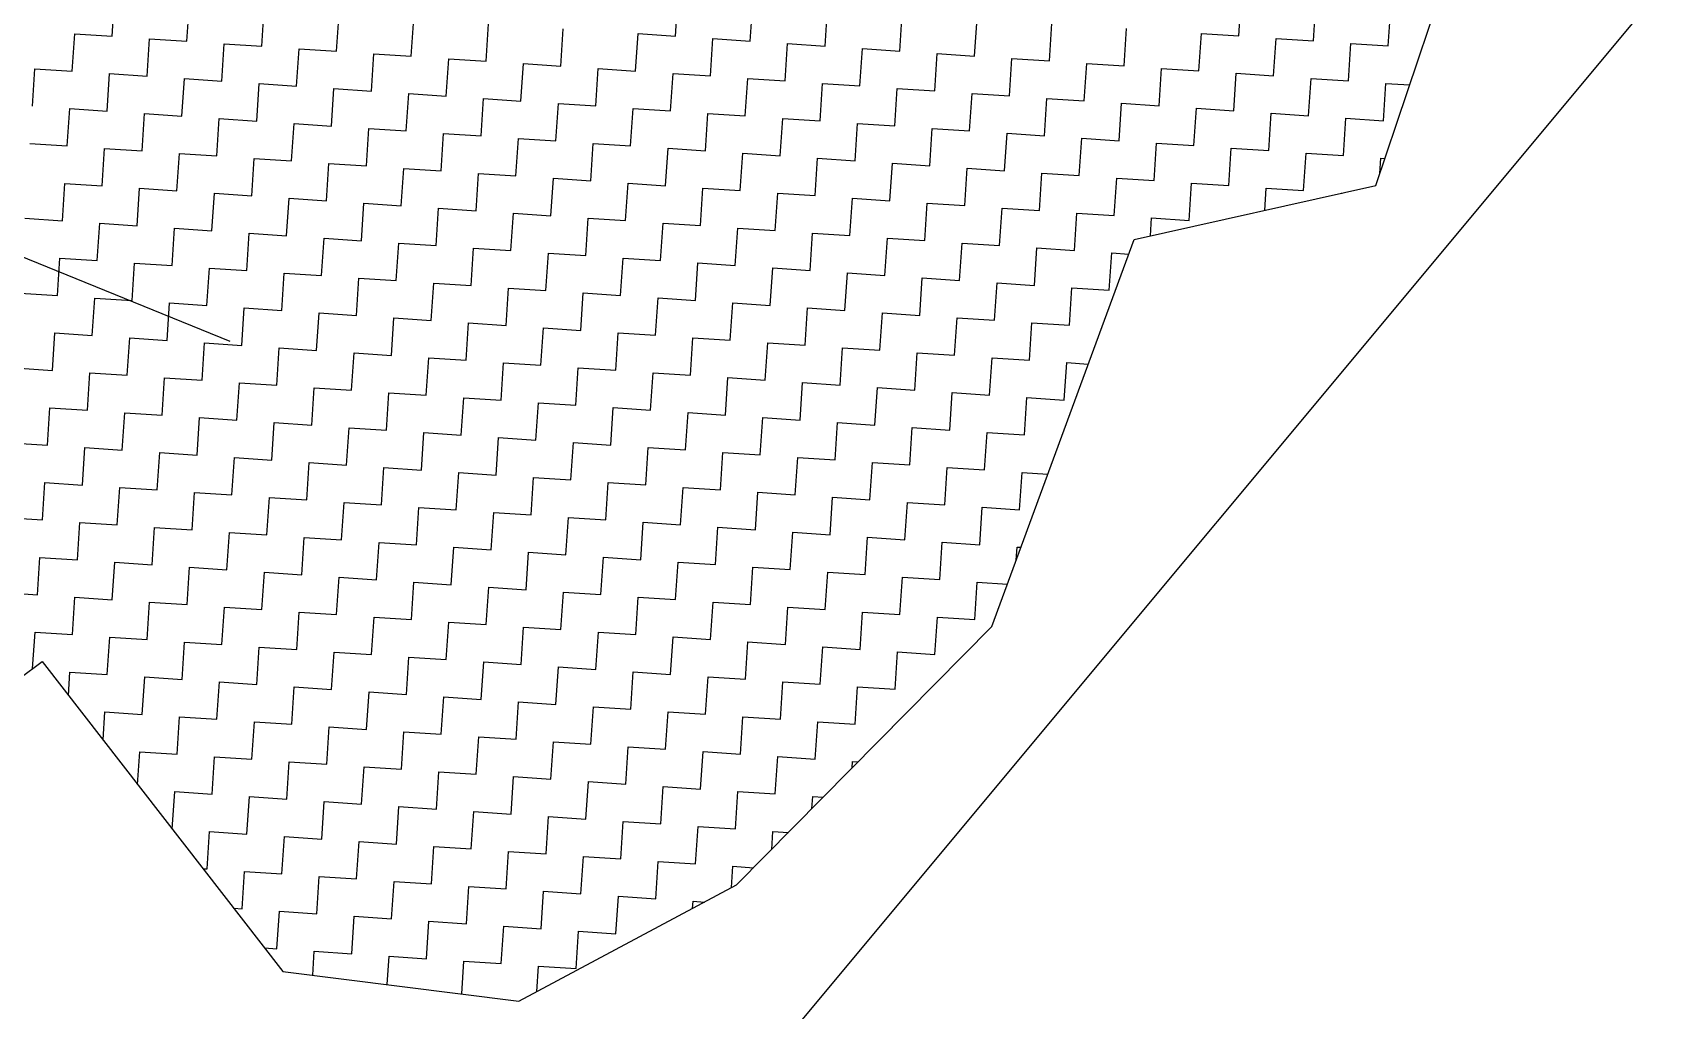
# Model space of a CAD drawing. Header units: metres. Extents: x 286068 to 287358, y 2005630 to 2007098.
# Drawn here: x 286911.5 to 287052, y 2006028.7 to 2006113.5 of the extents above; entities that cross this region are included whole.
import ezdxf

# ---------------------------------------------------------------- set-up
doc = ezdxf.new("R2010")
doc.units = ezdxf.units.M
doc.layers.add('POLY_HATCH', color=12, linetype='Continuous')
doc.layers.add('V_BOUND_LINE', color=7, linetype='Continuous')

msp = doc.modelspace()

# ---------------------------------------------------------------- linework, layer by layer
msp.add_lwpolyline([(286870.2, 2006110.44), (286928.62, 2006086.7)])
at = {"layer": 'POLY_HATCH'}
for p, q in [((287027.98, 2006100.18), (287034.53, 2006119.56)), ((287007.03, 2006095.51), (287027.98, 2006100.18)), ((286994.69, 2006061.95), (287007.03, 2006095.51)), ((286972.56, 2006039.55), (286994.69, 2006061.95)), ((286903.4, 2006052.23), (286912.34, 2006058.92)), ((286912.34, 2006058.92), (286933.22, 2006032.05)), ((286953.69, 2006029.48), (286972.56, 2006039.55)), ((286933.22, 2006032.05), (286953.69, 2006029.48))]:
    msp.add_line(p, q, dxfattribs=at)
at = {"layer": 'POLY_HATCH', "linetype": 'Continuous'}
for p, q in [((286918.42, 2006113.12), (286918.63, 2006116.36)), ((286924.9, 2006112.69), (286925.12, 2006115.93)), ((286967.26, 2006113.13), (286967.48, 2006116.37)), ((286973.75, 2006112.7), (286973.96, 2006115.94)), ((287016.1, 2006113.15), (287016.32, 2006116.39)), ((287022.59, 2006112.72), (287022.8, 2006115.96)), ((286931.39, 2006112.26), (286931.6, 2006115.5)), ((286937.87, 2006111.83), (286938.09, 2006115.07)), ((286944.35, 2006111.4), (286944.57, 2006114.64)), ((286980.23, 2006112.27), (286980.44, 2006115.51)), ((286986.71, 2006111.84), (286986.93, 2006115.08)), ((286993.2, 2006111.41), (286993.41, 2006114.65)), ((287029.07, 2006112.29), (287029.29, 2006115.53)), ((286914.96, 2006110.09), (286915.18, 2006113.33)), ((286915.18, 2006113.33), (286918.42, 2006113.12)), ((286950.84, 2006110.97), (286951.05, 2006114.21)), ((286957.32, 2006110.54), (286957.54, 2006113.78)), ((286963.8, 2006110.11), (286964.02, 2006113.35)), ((286964.02, 2006113.35), (286967.26, 2006113.13)), ((286999.68, 2006110.98), (286999.9, 2006114.22)), ((287006.16, 2006110.55), (287006.38, 2006113.79)), ((287012.65, 2006110.12), (287012.86, 2006113.36)), ((287012.86, 2006113.36), (287016.1, 2006113.15)), ((286921.45, 2006109.66), (286921.66, 2006112.9)), ((286921.66, 2006112.9), (286924.9, 2006112.69)), ((286927.93, 2006109.23), (286928.14, 2006112.47)), ((286928.14, 2006112.47), (286931.39, 2006112.26)), ((286934.41, 2006108.8), (286934.63, 2006112.04)), ((286934.63, 2006112.04), (286937.87, 2006111.83)), ((286970.29, 2006109.68), (286970.5, 2006112.92)), ((286970.5, 2006112.92), (286973.75, 2006112.7)), ((286976.77, 2006109.25), (286976.99, 2006112.49)), ((286976.99, 2006112.49), (286980.23, 2006112.27)), ((286983.26, 2006108.82), (286983.47, 2006112.06)), ((286983.47, 2006112.06), (286986.71, 2006111.84)), ((287019.13, 2006109.69), (287019.35, 2006112.93)), ((287019.35, 2006112.93), (287022.59, 2006112.72)), ((287025.61, 2006109.26), (287025.83, 2006112.5)), ((287025.83, 2006112.5), (287029.07, 2006112.29)), ((286911.5, 2006107.07), (286911.72, 2006110.31)), ((286911.72, 2006110.31), (286914.96, 2006110.09)), ((286940.9, 2006108.37), (286941.11, 2006111.61)), ((286941.11, 2006111.61), (286944.35, 2006111.4)), ((286947.38, 2006107.94), (286947.6, 2006111.18)), ((286947.6, 2006111.18), (286950.84, 2006110.97)), ((286953.86, 2006107.51), (286954.08, 2006110.75)), ((286954.08, 2006110.75), (286957.32, 2006110.54)), ((286960.35, 2006107.08), (286960.56, 2006110.32)), ((286960.56, 2006110.32), (286963.8, 2006110.11)), ((286989.74, 2006108.38), (286989.95, 2006111.63)), ((286989.95, 2006111.63), (286993.2, 2006111.41)), ((286996.22, 2006107.95), (286996.44, 2006111.2)), ((286996.44, 2006111.2), (286999.68, 2006110.98)), ((287002.71, 2006107.52), (287002.92, 2006110.77)), ((287002.92, 2006110.77), (287006.16, 2006110.55)), ((287009.19, 2006107.09), (287009.41, 2006110.34)), ((287009.41, 2006110.34), (287012.65, 2006110.12)), ((286917.99, 2006106.64), (286918.2, 2006109.88)), ((286918.2, 2006109.88), (286921.45, 2006109.66)), ((286924.47, 2006106.21), (286924.69, 2006109.45)), ((286924.69, 2006109.45), (286927.93, 2006109.23)), ((286930.96, 2006105.77), (286931.17, 2006109.02)), ((286931.17, 2006109.02), (286934.41, 2006108.8)), ((286966.83, 2006106.65), (286967.05, 2006109.89)), ((286967.05, 2006109.89), (286970.29, 2006109.68)), ((286973.31, 2006106.22), (286973.53, 2006109.46)), ((286973.53, 2006109.46), (286976.77, 2006109.25)), ((286979.8, 2006105.79), (286980.01, 2006109.03)), ((286980.01, 2006109.03), (286983.26, 2006108.82)), ((287015.67, 2006106.66), (287015.89, 2006109.91)), ((287015.89, 2006109.91), (287019.13, 2006109.69)), ((287022.16, 2006106.23), (287022.37, 2006109.47)), ((287022.37, 2006109.47), (287025.61, 2006109.26)), ((287028.64, 2006105.8), (287028.86, 2006109.04)), ((287028.86, 2006109.04), (287030.93, 2006108.91)), ((286937.44, 2006105.34), (286937.65, 2006108.59)), ((286937.65, 2006108.59), (286940.9, 2006108.37)), ((286943.92, 2006104.91), (286944.14, 2006108.16)), ((286944.14, 2006108.16), (286947.38, 2006107.94)), ((286950.41, 2006104.48), (286950.62, 2006107.73)), ((286950.62, 2006107.73), (286953.86, 2006107.51)), ((286986.28, 2006105.36), (286986.5, 2006108.6)), ((286986.5, 2006108.6), (286989.74, 2006108.38)), ((286992.77, 2006104.93), (286992.98, 2006108.17)), ((286992.98, 2006108.17), (286996.22, 2006107.95)), ((286999.25, 2006104.5), (286999.46, 2006107.74)), ((286999.46, 2006107.74), (287002.71, 2006107.52)), ((286914.53, 2006103.61), (286914.75, 2006106.85)), ((286914.75, 2006106.85), (286917.99, 2006106.64)), ((286921.02, 2006103.18), (286921.23, 2006106.42)), ((286921.23, 2006106.42), (286924.47, 2006106.21)), ((286956.89, 2006104.05), (286957.11, 2006107.3)), ((286957.11, 2006107.3), (286960.35, 2006107.08)), ((286963.37, 2006103.62), (286963.59, 2006106.86)), ((286963.59, 2006106.86), (286966.83, 2006106.65)), ((286969.86, 2006103.19), (286970.07, 2006106.43)), ((286970.07, 2006106.43), (286973.31, 2006106.22)), ((287005.73, 2006104.07), (287005.95, 2006107.31)), ((287005.95, 2006107.31), (287009.19, 2006107.09)), ((287012.22, 2006103.64), (287012.43, 2006106.88)), ((287012.43, 2006106.88), (287015.67, 2006106.66)), ((287018.7, 2006103.21), (287018.92, 2006106.45)), ((287018.92, 2006106.45), (287022.16, 2006106.23)), ((287025.18, 2006102.78), (287025.4, 2006106.02)), ((287025.4, 2006106.02), (287028.64, 2006105.8)), ((286927.5, 2006102.75), (286927.71, 2006105.99)), ((286927.71, 2006105.99), (286930.96, 2006105.77)), ((286933.98, 2006102.32), (286934.2, 2006105.56)), ((286934.2, 2006105.56), (286937.44, 2006105.34)), ((286940.47, 2006101.89), (286940.68, 2006105.13)), ((286940.68, 2006105.13), (286943.92, 2006104.91)), ((286946.95, 2006101.46), (286947.16, 2006104.7)), ((286947.16, 2006104.7), (286950.41, 2006104.48)), ((286976.34, 2006102.76), (286976.56, 2006106)), ((286976.56, 2006106), (286979.8, 2006105.79)), ((286982.83, 2006102.33), (286983.04, 2006105.57)), ((286983.04, 2006105.57), (286986.28, 2006105.36)), ((286989.31, 2006101.9), (286989.52, 2006105.14)), ((286989.52, 2006105.14), (286992.77, 2006104.93)), ((286995.79, 2006101.47), (286996.01, 2006104.71)), ((286996.01, 2006104.71), (286999.25, 2006104.5)), ((286911.29, 2006103.82), (286914.53, 2006103.61)), ((286917.56, 2006100.15), (286917.77, 2006103.39)), ((286917.77, 2006103.39), (286921.02, 2006103.18)), ((286953.43, 2006101.03), (286953.65, 2006104.27)), ((286953.65, 2006104.27), (286956.89, 2006104.05)), ((286959.92, 2006100.6), (286960.13, 2006103.84)), ((286960.13, 2006103.84), (286963.37, 2006103.62)), ((286966.4, 2006100.17), (286966.62, 2006103.41)), ((286966.62, 2006103.41), (286969.86, 2006103.19)), ((287002.28, 2006101.04), (287002.49, 2006104.28)), ((287002.49, 2006104.28), (287005.73, 2006104.07)), ((287008.76, 2006100.61), (287008.97, 2006103.85)), ((287008.97, 2006103.85), (287012.22, 2006103.64)), ((287015.24, 2006100.18), (287015.46, 2006103.42)), ((287015.46, 2006103.42), (287018.7, 2006103.21)), ((286924.04, 2006099.72), (286924.26, 2006102.96)), ((286924.26, 2006102.96), (286927.5, 2006102.75)), ((286930.53, 2006099.29), (286930.74, 2006102.53)), ((286930.74, 2006102.53), (286933.98, 2006102.32)), ((286937.01, 2006098.86), (286937.22, 2006102.1)), ((286937.22, 2006102.1), (286940.47, 2006101.89)), ((286972.88, 2006099.74), (286973.1, 2006102.98)), ((286973.1, 2006102.98), (286976.34, 2006102.76)), ((286979.37, 2006099.31), (286979.58, 2006102.55)), ((286979.58, 2006102.55), (286982.83, 2006102.33)), ((286985.85, 2006098.87), (286986.07, 2006102.12)), ((286986.07, 2006102.12), (286989.31, 2006101.9)), ((287021.73, 2006099.75), (287021.94, 2006102.99)), ((287021.94, 2006102.99), (287025.18, 2006102.78)), ((287028.34, 2006101.23), (287028.43, 2006102.56)), ((287028.43, 2006102.56), (287028.78, 2006102.54)), ((286943.49, 2006098.43), (286943.71, 2006101.67)), ((286943.71, 2006101.67), (286946.95, 2006101.46)), ((286949.98, 2006098), (286950.19, 2006101.24)), ((286950.19, 2006101.24), (286953.43, 2006101.03)), ((286956.46, 2006097.57), (286956.68, 2006100.81)), ((286956.68, 2006100.81), (286959.92, 2006100.6)), ((286992.34, 2006098.44), (286992.55, 2006101.69)), ((286992.55, 2006101.69), (286995.79, 2006101.47)), ((286998.82, 2006098.01), (286999.03, 2006101.26)), ((286999.03, 2006101.26), (287002.28, 2006101.04)), ((287005.3, 2006097.58), (287005.52, 2006100.83)), ((287005.52, 2006100.83), (287008.76, 2006100.61)), ((286914.1, 2006097.13), (286914.32, 2006100.37)), ((286914.32, 2006100.37), (286917.56, 2006100.15)), ((286920.58, 2006096.7), (286920.8, 2006099.94)), ((286920.8, 2006099.94), (286924.04, 2006099.72)), ((286927.07, 2006096.26), (286927.28, 2006099.51)), ((286927.28, 2006099.51), (286930.53, 2006099.29)), ((286933.55, 2006095.83), (286933.77, 2006099.08)), ((286933.77, 2006099.08), (286937.01, 2006098.86)), ((286962.94, 2006097.14), (286963.16, 2006100.38)), ((286963.16, 2006100.38), (286966.4, 2006100.17)), ((286969.43, 2006096.71), (286969.64, 2006099.95)), ((286969.64, 2006099.95), (286972.88, 2006099.74)), ((286975.91, 2006096.28), (286976.13, 2006099.52)), ((286976.13, 2006099.52), (286979.37, 2006099.31)), ((286982.39, 2006095.85), (286982.61, 2006099.09)), ((286982.61, 2006099.09), (286985.85, 2006098.87)), ((287011.79, 2006097.15), (287012, 2006100.39)), ((287012, 2006100.39), (287015.24, 2006100.18)), ((287018.36, 2006098.03), (287018.49, 2006099.96)), ((287018.49, 2006099.96), (287021.73, 2006099.75)), ((287024.97, 2006099.53), (287025.06, 2006099.53)), ((287024.97, 2006099.51), (287024.97, 2006099.53)), ((286940.04, 2006095.4), (286940.25, 2006098.65)), ((286940.25, 2006098.65), (286943.49, 2006098.43)), ((286946.52, 2006094.97), (286946.73, 2006098.22)), ((286946.73, 2006098.22), (286949.98, 2006098)), ((286953, 2006094.54), (286953.22, 2006097.78)), ((286953.22, 2006097.78), (286956.46, 2006097.57)), ((286988.88, 2006095.42), (286989.09, 2006098.66)), ((286989.09, 2006098.66), (286992.34, 2006098.44)), ((286995.36, 2006094.99), (286995.58, 2006098.23)), ((286995.58, 2006098.23), (286998.82, 2006098.01)), ((287001.85, 2006094.56), (287002.06, 2006097.8)), ((287002.06, 2006097.8), (287005.3, 2006097.58)), ((286910.86, 2006097.34), (286914.1, 2006097.13)), ((286917.13, 2006093.67), (286917.34, 2006096.91)), ((286917.34, 2006096.91), (286920.58, 2006096.7)), ((286923.61, 2006093.24), (286923.83, 2006096.48)), ((286923.83, 2006096.48), (286927.07, 2006096.26)), ((286959.49, 2006094.11), (286959.7, 2006097.35)), ((286959.7, 2006097.35), (286962.94, 2006097.14)), ((286965.97, 2006093.68), (286966.19, 2006096.92)), ((286966.19, 2006096.92), (286969.43, 2006096.71)), ((286972.45, 2006093.25), (286972.67, 2006096.49)), ((286972.67, 2006096.49), (286975.91, 2006096.28)), ((287008.44, 2006095.82), (287008.54, 2006097.37)), ((287008.54, 2006097.37), (287011.79, 2006097.15)), ((286930.09, 2006092.81), (286930.31, 2006096.05)), ((286930.31, 2006096.05), (286933.55, 2006095.83)), ((286936.58, 2006092.38), (286936.79, 2006095.62)), ((286936.79, 2006095.62), (286940.04, 2006095.4)), ((286943.06, 2006091.95), (286943.28, 2006095.19)), ((286943.28, 2006095.19), (286946.52, 2006094.97)), ((286978.94, 2006092.82), (286979.15, 2006096.06)), ((286979.15, 2006096.06), (286982.39, 2006095.85)), ((286985.42, 2006092.39), (286985.64, 2006095.63)), ((286985.64, 2006095.63), (286988.88, 2006095.42)), ((286991.9, 2006091.96), (286992.12, 2006095.2)), ((286992.12, 2006095.2), (286995.36, 2006094.99)), ((286913.67, 2006090.64), (286913.89, 2006093.88)), ((286913.89, 2006093.88), (286917.13, 2006093.67)), ((286920.15, 2006090.21), (286920.37, 2006093.45)), ((286920.37, 2006093.45), (286923.61, 2006093.24)), ((286949.55, 2006091.52), (286949.76, 2006094.76)), ((286949.76, 2006094.76), (286953, 2006094.54)), ((286956.03, 2006091.09), (286956.24, 2006094.33)), ((286956.24, 2006094.33), (286959.49, 2006094.11)), ((286962.51, 2006090.66), (286962.73, 2006093.9)), ((286962.73, 2006093.9), (286965.97, 2006093.68)), ((286969, 2006090.23), (286969.21, 2006093.47)), ((286969.21, 2006093.47), (286972.45, 2006093.25)), ((286998.39, 2006091.53), (286998.6, 2006094.77)), ((286998.6, 2006094.77), (287001.85, 2006094.56)), ((287004.87, 2006091.1), (287005.09, 2006094.34)), ((287005.09, 2006094.34), (287006.57, 2006094.24)), ((286926.64, 2006089.78), (286926.85, 2006093.02)), ((286926.85, 2006093.02), (286930.09, 2006092.81)), ((286933.12, 2006089.35), (286933.34, 2006092.59)), ((286933.34, 2006092.59), (286936.58, 2006092.38)), ((286939.61, 2006088.92), (286939.82, 2006092.16)), ((286939.82, 2006092.16), (286943.06, 2006091.95)), ((286975.48, 2006089.79), (286975.7, 2006093.04)), ((286975.7, 2006093.04), (286978.94, 2006092.82)), ((286981.96, 2006089.36), (286982.18, 2006092.61)), ((286982.18, 2006092.61), (286985.42, 2006092.39)), ((286988.45, 2006088.93), (286988.66, 2006092.18)), ((286988.66, 2006092.18), (286991.9, 2006091.96)), ((286910.43, 2006090.86), (286913.67, 2006090.64)), ((286946.09, 2006088.49), (286946.3, 2006091.73)), ((286946.3, 2006091.73), (286949.55, 2006091.52)), ((286952.57, 2006088.06), (286952.79, 2006091.3)), ((286952.79, 2006091.3), (286956.03, 2006091.09)), ((286959.06, 2006087.63), (286959.27, 2006090.87)), ((286959.27, 2006090.87), (286962.51, 2006090.66)), ((286994.93, 2006088.5), (286995.15, 2006091.75)), ((286995.15, 2006091.75), (286998.39, 2006091.53)), ((287001.42, 2006088.07), (287001.63, 2006091.31)), ((287001.63, 2006091.31), (287004.87, 2006091.1)), ((286916.7, 2006087.18), (286916.91, 2006090.43)), ((286916.91, 2006090.43), (286920.15, 2006090.21)), ((286923.18, 2006086.75), (286923.4, 2006090)), ((286923.4, 2006090), (286926.64, 2006089.78)), ((286929.66, 2006086.32), (286929.88, 2006089.57)), ((286929.88, 2006089.57), (286933.12, 2006089.35)), ((286965.54, 2006087.2), (286965.76, 2006090.44)), ((286965.76, 2006090.44), (286969, 2006090.23)), ((286972.02, 2006086.77), (286972.24, 2006090.01)), ((286972.24, 2006090.01), (286975.48, 2006089.79)), ((286978.51, 2006086.34), (286978.72, 2006089.58)), ((286978.72, 2006089.58), (286981.96, 2006089.36)), ((286936.15, 2006085.89), (286936.36, 2006089.14)), ((286936.36, 2006089.14), (286939.61, 2006088.92)), ((286942.63, 2006085.46), (286942.85, 2006088.7)), ((286942.85, 2006088.7), (286946.09, 2006088.49)), ((286949.12, 2006085.03), (286949.33, 2006088.27)), ((286949.33, 2006088.27), (286952.57, 2006088.06)), ((286955.6, 2006084.6), (286955.81, 2006087.84)), ((286955.81, 2006087.84), (286959.06, 2006087.63)), ((286984.99, 2006085.91), (286985.21, 2006089.15)), ((286985.21, 2006089.15), (286988.45, 2006088.93)), ((286991.47, 2006085.48), (286991.69, 2006088.72)), ((286991.69, 2006088.72), (286994.93, 2006088.5)), ((286997.96, 2006085.05), (286998.17, 2006088.29)), ((286998.17, 2006088.29), (287001.42, 2006088.07)), ((286913.24, 2006084.16), (286913.46, 2006087.4)), ((286913.46, 2006087.4), (286916.7, 2006087.18)), ((286919.72, 2006083.73), (286919.94, 2006086.97)), ((286919.94, 2006086.97), (286923.18, 2006086.75)), ((286926.21, 2006083.3), (286926.42, 2006086.54)), ((286926.42, 2006086.54), (286929.66, 2006086.32)), ((286962.08, 2006084.17), (286962.3, 2006087.41)), ((286962.3, 2006087.41), (286965.54, 2006087.2)), ((286968.57, 2006083.74), (286968.78, 2006086.98)), ((286968.78, 2006086.98), (286972.02, 2006086.77)), ((286975.05, 2006083.31), (286975.27, 2006086.55)), ((286975.27, 2006086.55), (286978.51, 2006086.34)), ((286932.69, 2006082.87), (286932.91, 2006086.11)), ((286932.91, 2006086.11), (286936.15, 2006085.89)), ((286939.17, 2006082.44), (286939.39, 2006085.68)), ((286939.39, 2006085.68), (286942.63, 2006085.46)), ((286945.66, 2006082.01), (286945.87, 2006085.25)), ((286945.87, 2006085.25), (286949.12, 2006085.03)), ((286981.53, 2006082.88), (286981.75, 2006086.12)), ((286981.75, 2006086.12), (286984.99, 2006085.91)), ((286988.02, 2006082.45), (286988.23, 2006085.69)), ((286988.23, 2006085.69), (286991.47, 2006085.48)), ((286994.5, 2006082.02), (286994.72, 2006085.26)), ((286994.72, 2006085.26), (286997.96, 2006085.05)), ((286910, 2006084.37), (286913.24, 2006084.16)), ((286916.27, 2006080.7), (286916.48, 2006083.94)), ((286916.48, 2006083.94), (286919.72, 2006083.73)), ((286952.14, 2006081.58), (286952.36, 2006084.82)), ((286952.36, 2006084.82), (286955.6, 2006084.6)), ((286958.63, 2006081.15), (286958.84, 2006084.39)), ((286958.84, 2006084.39), (286962.08, 2006084.17)), ((286965.11, 2006080.71), (286965.32, 2006083.96)), ((286965.32, 2006083.96), (286968.57, 2006083.74)), ((287000.98, 2006081.59), (287001.2, 2006084.83)), ((287001.2, 2006084.83), (287003.06, 2006084.71)), ((286922.75, 2006080.27), (286922.97, 2006083.51)), ((286922.97, 2006083.51), (286926.21, 2006083.3)), ((286929.23, 2006079.84), (286929.45, 2006083.08)), ((286929.45, 2006083.08), (286932.69, 2006082.87)), ((286935.72, 2006079.41), (286935.93, 2006082.65)), ((286935.93, 2006082.65), (286939.17, 2006082.44)), ((286942.2, 2006078.98), (286942.42, 2006082.22)), ((286942.42, 2006082.22), (286945.66, 2006082.01)), ((286971.59, 2006080.28), (286971.81, 2006083.53)), ((286971.81, 2006083.53), (286975.05, 2006083.31)), ((286978.08, 2006079.85), (286978.29, 2006083.1)), ((286978.29, 2006083.1), (286981.53, 2006082.88)), ((286984.56, 2006079.42), (286984.78, 2006082.67)), ((286984.78, 2006082.67), (286988.02, 2006082.45)), ((286991.04, 2006078.99), (286991.26, 2006082.24)), ((286991.26, 2006082.24), (286994.5, 2006082.02)), ((286912.81, 2006077.67), (286913.03, 2006080.92)), ((286913.03, 2006080.92), (286916.27, 2006080.7)), ((286948.69, 2006078.55), (286948.9, 2006081.79)), ((286948.9, 2006081.79), (286952.14, 2006081.58)), ((286955.17, 2006078.12), (286955.38, 2006081.36)), ((286955.38, 2006081.36), (286958.63, 2006081.15)), ((286961.65, 2006077.69), (286961.87, 2006080.93)), ((286961.87, 2006080.93), (286965.11, 2006080.71)), ((286997.53, 2006078.56), (286997.74, 2006081.8)), ((286997.74, 2006081.8), (287000.98, 2006081.59)), ((286919.29, 2006077.24), (286919.51, 2006080.49)), ((286919.51, 2006080.49), (286922.75, 2006080.27)), ((286925.78, 2006076.81), (286925.99, 2006080.06)), ((286925.99, 2006080.06), (286929.23, 2006079.84)), ((286932.26, 2006076.38), (286932.48, 2006079.63)), ((286932.48, 2006079.63), (286935.72, 2006079.41)), ((286968.14, 2006077.26), (286968.35, 2006080.5)), ((286968.35, 2006080.5), (286971.59, 2006080.28)), ((286974.62, 2006076.83), (286974.84, 2006080.07)), ((286974.84, 2006080.07), (286978.08, 2006079.85)), ((286981.1, 2006076.4), (286981.32, 2006079.64)), ((286981.32, 2006079.64), (286984.56, 2006079.42)), ((286938.74, 2006075.95), (286938.96, 2006079.19)), ((286938.96, 2006079.19), (286942.2, 2006078.98)), ((286945.23, 2006075.52), (286945.44, 2006078.76)), ((286945.44, 2006078.76), (286948.69, 2006078.55)), ((286951.71, 2006075.09), (286951.93, 2006078.33)), ((286951.93, 2006078.33), (286955.17, 2006078.12)), ((286987.59, 2006075.97), (286987.8, 2006079.21)), ((286987.8, 2006079.21), (286991.04, 2006078.99)), ((286994.07, 2006075.54), (286994.29, 2006078.78)), ((286994.29, 2006078.78), (286997.53, 2006078.56)), ((286909.57, 2006077.89), (286912.81, 2006077.67)), ((286915.84, 2006074.22), (286916.05, 2006077.46)), ((286916.05, 2006077.46), (286919.29, 2006077.24)), ((286922.32, 2006073.79), (286922.54, 2006077.03)), ((286922.54, 2006077.03), (286925.78, 2006076.81)), ((286928.8, 2006073.36), (286929.02, 2006076.6)), ((286929.02, 2006076.6), (286932.26, 2006076.38)), ((286958.2, 2006074.66), (286958.41, 2006077.9)), ((286958.41, 2006077.9), (286961.65, 2006077.69)), ((286964.68, 2006074.23), (286964.89, 2006077.47)), ((286964.89, 2006077.47), (286968.14, 2006077.26)), ((286971.16, 2006073.8), (286971.38, 2006077.04)), ((286971.38, 2006077.04), (286974.62, 2006076.83)), ((286977.65, 2006073.37), (286977.86, 2006076.61)), ((286977.86, 2006076.61), (286981.1, 2006076.4)), ((286935.29, 2006072.93), (286935.5, 2006076.17)), ((286935.5, 2006076.17), (286938.74, 2006075.95)), ((286941.77, 2006072.5), (286941.99, 2006075.74)), ((286941.99, 2006075.74), (286945.23, 2006075.52)), ((286948.25, 2006072.07), (286948.47, 2006075.31)), ((286948.47, 2006075.31), (286951.71, 2006075.09)), ((286984.13, 2006072.94), (286984.35, 2006076.18)), ((286984.35, 2006076.18), (286987.59, 2006075.97)), ((286990.61, 2006072.51), (286990.83, 2006075.75)), ((286990.83, 2006075.75), (286994.07, 2006075.54)), ((286997.1, 2006072.08), (286997.31, 2006075.32)), ((286997.31, 2006075.32), (286999.55, 2006075.17)), ((286912.38, 2006071.19), (286912.59, 2006074.43)), ((286912.59, 2006074.43), (286915.84, 2006074.22)), ((286918.86, 2006070.76), (286919.08, 2006074)), ((286919.08, 2006074), (286922.32, 2006073.79)), ((286954.74, 2006071.63), (286954.95, 2006074.88)), ((286954.95, 2006074.88), (286958.2, 2006074.66)), ((286961.22, 2006071.2), (286961.44, 2006074.45)), ((286961.44, 2006074.45), (286964.68, 2006074.23)), ((286967.71, 2006070.77), (286967.92, 2006074.02)), ((286967.92, 2006074.02), (286971.16, 2006073.8)), ((286925.35, 2006070.33), (286925.56, 2006073.57)), ((286925.56, 2006073.57), (286928.8, 2006073.36)), ((286931.83, 2006069.9), (286932.05, 2006073.14)), ((286932.05, 2006073.14), (286935.29, 2006072.93)), ((286938.31, 2006069.47), (286938.53, 2006072.71)), ((286938.53, 2006072.71), (286941.77, 2006072.5)), ((286974.19, 2006070.34), (286974.4, 2006073.59)), ((286974.4, 2006073.59), (286977.65, 2006073.37)), ((286980.67, 2006069.91), (286980.89, 2006073.16)), ((286980.89, 2006073.16), (286984.13, 2006072.94)), ((286987.16, 2006069.48), (286987.37, 2006072.72)), ((286987.37, 2006072.72), (286990.61, 2006072.51)), ((286909.14, 2006071.41), (286912.38, 2006071.19)), ((286915.41, 2006067.73), (286915.62, 2006070.98)), ((286915.62, 2006070.98), (286918.86, 2006070.76)), ((286944.8, 2006069.04), (286945.01, 2006072.28)), ((286945.01, 2006072.28), (286948.25, 2006072.07)), ((286951.28, 2006068.61), (286951.5, 2006071.85)), ((286951.5, 2006071.85), (286954.74, 2006071.63)), ((286957.77, 2006068.18), (286957.98, 2006071.42)), ((286957.98, 2006071.42), (286961.22, 2006071.2)), ((286964.25, 2006067.75), (286964.46, 2006070.99)), ((286964.46, 2006070.99), (286967.71, 2006070.77)), ((286993.64, 2006069.05), (286993.86, 2006072.29)), ((286993.86, 2006072.29), (286997.1, 2006072.08)), ((286921.89, 2006067.3), (286922.1, 2006070.55)), ((286922.1, 2006070.55), (286925.35, 2006070.33)), ((286928.37, 2006066.87), (286928.59, 2006070.11)), ((286928.59, 2006070.11), (286931.83, 2006069.9)), ((286934.86, 2006066.44), (286935.07, 2006069.68)), ((286935.07, 2006069.68), (286938.31, 2006069.47)), ((286970.73, 2006067.32), (286970.95, 2006070.56)), ((286970.95, 2006070.56), (286974.19, 2006070.34)), ((286977.22, 2006066.89), (286977.43, 2006070.13)), ((286977.43, 2006070.13), (286980.67, 2006069.91)), ((286983.7, 2006066.46), (286983.91, 2006069.7)), ((286983.91, 2006069.7), (286987.16, 2006069.48)), ((286941.34, 2006066.01), (286941.56, 2006069.25)), ((286941.56, 2006069.25), (286944.8, 2006069.04)), ((286947.82, 2006065.58), (286948.04, 2006068.82)), ((286948.04, 2006068.82), (286951.28, 2006068.61)), ((286954.31, 2006065.15), (286954.52, 2006068.39)), ((286954.52, 2006068.39), (286957.77, 2006068.18)), ((286990.18, 2006066.03), (286990.4, 2006069.27)), ((286990.4, 2006069.27), (286993.64, 2006069.05)), ((286996.81, 2006067.7), (286996.88, 2006068.84)), ((286996.88, 2006068.84), (286997.22, 2006068.82)), ((286911.95, 2006064.71), (286912.16, 2006067.95)), ((286912.16, 2006067.95), (286915.41, 2006067.73)), ((286918.43, 2006064.28), (286918.65, 2006067.52)), ((286918.65, 2006067.52), (286921.89, 2006067.3)), ((286924.92, 2006063.85), (286925.13, 2006067.09)), ((286925.13, 2006067.09), (286928.37, 2006066.87)), ((286960.79, 2006064.72), (286961.01, 2006067.96)), ((286961.01, 2006067.96), (286964.25, 2006067.75)), ((286967.28, 2006064.29), (286967.49, 2006067.53)), ((286967.49, 2006067.53), (286970.73, 2006067.32)), ((286973.76, 2006063.86), (286973.97, 2006067.1)), ((286973.97, 2006067.1), (286977.22, 2006066.89)), ((286931.4, 2006063.42), (286931.62, 2006066.66)), ((286931.62, 2006066.66), (286934.86, 2006066.44)), ((286937.88, 2006062.99), (286938.1, 2006066.23)), ((286938.1, 2006066.23), (286941.34, 2006066.01)), ((286944.37, 2006062.56), (286944.58, 2006065.8)), ((286944.58, 2006065.8), (286947.82, 2006065.58)), ((286950.85, 2006062.12), (286951.07, 2006065.37)), ((286951.07, 2006065.37), (286954.31, 2006065.15)), ((286980.24, 2006063.43), (286980.46, 2006066.67)), ((286980.46, 2006066.67), (286983.7, 2006066.46)), ((286986.73, 2006063), (286986.94, 2006066.24)), ((286986.94, 2006066.24), (286990.18, 2006066.03)), ((286993.21, 2006062.57), (286993.43, 2006065.81)), ((286993.43, 2006065.81), (286996.05, 2006065.64)), ((286908.71, 2006064.92), (286911.95, 2006064.71)), ((286914.98, 2006061.25), (286915.19, 2006064.49)), ((286915.19, 2006064.49), (286918.43, 2006064.28)), ((286921.46, 2006060.82), (286921.67, 2006064.06)), ((286921.67, 2006064.06), (286924.92, 2006063.85)), ((286957.33, 2006061.69), (286957.55, 2006064.94)), ((286957.55, 2006064.94), (286960.79, 2006064.72)), ((286963.82, 2006061.26), (286964.03, 2006064.51)), ((286964.03, 2006064.51), (286967.28, 2006064.29)), ((286970.3, 2006060.83), (286970.52, 2006064.08)), ((286970.52, 2006064.08), (286973.76, 2006063.86)), ((286927.94, 2006060.39), (286928.16, 2006063.63)), ((286928.16, 2006063.63), (286931.4, 2006063.42)), ((286934.43, 2006059.96), (286934.64, 2006063.2)), ((286934.64, 2006063.2), (286937.88, 2006062.99)), ((286940.91, 2006059.53), (286941.13, 2006062.77)), ((286941.13, 2006062.77), (286944.37, 2006062.56)), ((286976.79, 2006060.4), (286977, 2006063.64)), ((286977, 2006063.64), (286980.24, 2006063.43)), ((286983.27, 2006059.97), (286983.48, 2006063.21)), ((286983.48, 2006063.21), (286986.73, 2006063)), ((286989.75, 2006059.54), (286989.97, 2006062.78)), ((286989.97, 2006062.78), (286993.21, 2006062.57)), ((286911.52, 2006058.31), (286911.73, 2006061.47)), ((286911.73, 2006061.47), (286914.98, 2006061.25)), ((286947.39, 2006059.1), (286947.61, 2006062.34)), ((286947.61, 2006062.34), (286950.85, 2006062.12)), ((286953.88, 2006058.67), (286954.09, 2006061.91)), ((286954.09, 2006061.91), (286957.33, 2006061.69)), ((286960.36, 2006058.24), (286960.58, 2006061.48)), ((286960.58, 2006061.48), (286963.82, 2006061.26)), ((286918, 2006057.79), (286918.22, 2006061.03)), ((286918.22, 2006061.03), (286921.46, 2006060.82)), ((286924.49, 2006057.36), (286924.7, 2006060.6)), ((286924.7, 2006060.6), (286927.94, 2006060.39)), ((286930.97, 2006056.93), (286931.18, 2006060.17)), ((286931.18, 2006060.17), (286934.43, 2006059.96)), ((286937.45, 2006056.5), (286937.67, 2006059.74)), ((286937.67, 2006059.74), (286940.91, 2006059.53)), ((286966.84, 2006057.81), (286967.06, 2006061.05)), ((286967.06, 2006061.05), (286970.3, 2006060.83)), ((286973.33, 2006057.38), (286973.54, 2006060.62)), ((286973.54, 2006060.62), (286976.79, 2006060.4)), ((286979.81, 2006056.95), (286980.03, 2006060.19)), ((286980.03, 2006060.19), (286983.27, 2006059.97)), ((286986.3, 2006056.52), (286986.51, 2006059.76)), ((286986.51, 2006059.76), (286989.75, 2006059.54)), ((286943.94, 2006056.07), (286944.15, 2006059.31)), ((286944.15, 2006059.31), (286947.39, 2006059.1)), ((286950.42, 2006055.64), (286950.64, 2006058.88)), ((286950.64, 2006058.88), (286953.88, 2006058.67)), ((286956.9, 2006055.21), (286957.12, 2006058.45)), ((286957.12, 2006058.45), (286960.36, 2006058.24)), ((286914.63, 2006055.98), (286914.76, 2006058.01)), ((286914.76, 2006058.01), (286918, 2006057.79)), ((286921.03, 2006054.34), (286921.24, 2006057.58)), ((286921.24, 2006057.58), (286924.49, 2006057.36)), ((286927.51, 2006053.91), (286927.73, 2006057.15)), ((286927.73, 2006057.15), (286930.97, 2006056.93)), ((286963.39, 2006054.78), (286963.6, 2006058.02)), ((286963.6, 2006058.02), (286966.84, 2006057.81)), ((286969.87, 2006054.35), (286970.09, 2006057.59)), ((286970.09, 2006057.59), (286973.33, 2006057.38)), ((286976.36, 2006053.92), (286976.57, 2006057.16)), ((286976.57, 2006057.16), (286979.81, 2006056.95)), ((286934, 2006053.48), (286934.21, 2006056.72)), ((286934.21, 2006056.72), (286937.45, 2006056.5)), ((286940.48, 2006053.04), (286940.7, 2006056.29)), ((286940.7, 2006056.29), (286943.94, 2006056.07)), ((286946.96, 2006052.61), (286947.18, 2006055.86)), ((286947.18, 2006055.86), (286950.42, 2006055.64)), ((286982.84, 2006053.49), (286983.05, 2006056.73)), ((286983.05, 2006056.73), (286986.3, 2006056.52)), ((286917.63, 2006052.12), (286917.79, 2006054.55)), ((286917.79, 2006054.55), (286921.03, 2006054.34)), ((286924.06, 2006050.88), (286924.27, 2006054.12)), ((286924.27, 2006054.12), (286927.51, 2006053.91)), ((286953.45, 2006052.18), (286953.66, 2006055.43)), ((286953.66, 2006055.43), (286956.9, 2006055.21)), ((286959.93, 2006051.75), (286960.15, 2006055)), ((286960.15, 2006055), (286963.39, 2006054.78)), ((286966.41, 2006051.32), (286966.63, 2006054.56)), ((286966.63, 2006054.56), (286969.87, 2006054.35)), ((286972.9, 2006050.89), (286973.11, 2006054.13)), ((286973.11, 2006054.13), (286976.36, 2006053.92)), ((286930.54, 2006050.45), (286930.75, 2006053.69)), ((286930.75, 2006053.69), (286934, 2006053.48)), ((286937.02, 2006050.02), (286937.24, 2006053.26)), ((286937.24, 2006053.26), (286940.48, 2006053.04)), ((286943.51, 2006049.59), (286943.72, 2006052.83)), ((286943.72, 2006052.83), (286946.96, 2006052.61)), ((286979.38, 2006050.46), (286979.6, 2006053.7)), ((286979.6, 2006053.7), (286982.84, 2006053.49)), ((286986.08, 2006053.27), (286986.12, 2006053.27)), ((286986.08, 2006053.23), (286986.08, 2006053.27)), ((286949.99, 2006049.16), (286950.21, 2006052.4)), ((286950.21, 2006052.4), (286953.45, 2006052.18)), ((286956.47, 2006048.73), (286956.69, 2006051.97)), ((286956.69, 2006051.97), (286959.93, 2006051.75)), ((286962.96, 2006048.3), (286963.17, 2006051.54)), ((286963.17, 2006051.54), (286966.41, 2006051.32)), ((286920.63, 2006048.26), (286920.81, 2006051.09)), ((286920.81, 2006051.09), (286924.06, 2006050.88)), ((286927.08, 2006047.42), (286927.3, 2006050.66)), ((286927.3, 2006050.66), (286930.54, 2006050.45)), ((286933.57, 2006046.99), (286933.78, 2006050.23)), ((286933.78, 2006050.23), (286937.02, 2006050.02)), ((286969.44, 2006047.87), (286969.66, 2006051.11)), ((286969.66, 2006051.11), (286972.9, 2006050.89)), ((286975.92, 2006047.44), (286976.14, 2006050.68)), ((286976.14, 2006050.68), (286979.38, 2006050.46)), ((286982.59, 2006049.7), (286982.62, 2006050.25)), ((286982.62, 2006050.25), (286983.1, 2006050.22)), ((286940.05, 2006046.56), (286940.26, 2006049.8)), ((286940.26, 2006049.8), (286943.51, 2006049.59)), ((286946.53, 2006046.13), (286946.75, 2006049.37)), ((286946.75, 2006049.37), (286949.99, 2006049.16)), ((286953.02, 2006045.7), (286953.23, 2006048.94)), ((286953.23, 2006048.94), (286956.47, 2006048.73)), ((286959.5, 2006045.27), (286959.72, 2006048.51)), ((286959.72, 2006048.51), (286962.96, 2006048.3)), ((286923.63, 2006044.4), (286923.84, 2006047.64)), ((286923.84, 2006047.64), (286927.08, 2006047.42)), ((286930.11, 2006043.96), (286930.32, 2006047.21)), ((286930.32, 2006047.21), (286933.57, 2006046.99)), ((286965.98, 2006044.84), (286966.2, 2006048.08)), ((286966.2, 2006048.08), (286969.44, 2006047.87)), ((286972.47, 2006044.41), (286972.68, 2006047.65)), ((286972.68, 2006047.65), (286975.92, 2006047.44)), ((286979.1, 2006046.17), (286979.17, 2006047.22)), ((286979.17, 2006047.22), (286980.08, 2006047.16)), ((286936.59, 2006043.53), (286936.81, 2006046.78)), ((286936.81, 2006046.78), (286940.05, 2006046.56)), ((286943.08, 2006043.1), (286943.29, 2006046.35)), ((286943.29, 2006046.35), (286946.53, 2006046.13)), ((286949.56, 2006042.67), (286949.77, 2006045.92)), ((286949.77, 2006045.92), (286953.02, 2006045.7)), ((286956.04, 2006042.24), (286956.26, 2006045.49)), ((286956.26, 2006045.49), (286959.5, 2006045.27)), ((286962.53, 2006041.81), (286962.74, 2006045.05)), ((286962.74, 2006045.05), (286965.98, 2006044.84)), ((286969.01, 2006041.38), (286969.23, 2006044.62)), ((286969.23, 2006044.62), (286972.47, 2006044.41)), ((286926.65, 2006040.94), (286926.87, 2006044.18)), ((286926.87, 2006044.18), (286930.11, 2006043.96)), ((286933.14, 2006040.51), (286933.35, 2006043.75)), ((286933.35, 2006043.75), (286936.59, 2006043.53)), ((286939.62, 2006040.08), (286939.83, 2006043.32)), ((286939.83, 2006043.32), (286943.08, 2006043.1)), ((286946.1, 2006039.65), (286946.32, 2006042.89)), ((286946.32, 2006042.89), (286949.56, 2006042.67)), ((286975.61, 2006042.63), (286975.71, 2006044.19)), ((286975.71, 2006044.19), (286977.06, 2006044.1)), ((286952.59, 2006039.22), (286952.8, 2006042.46)), ((286952.8, 2006042.46), (286956.04, 2006042.24)), ((286959.07, 2006038.79), (286959.29, 2006042.03)), ((286959.29, 2006042.03), (286962.53, 2006041.81)), ((286965.55, 2006038.36), (286965.77, 2006041.6)), ((286965.77, 2006041.6), (286969.01, 2006041.38)), ((286926.3, 2006040.96), (286926.65, 2006040.94)), ((286929.68, 2006037.48), (286929.89, 2006040.72)), ((286929.89, 2006040.72), (286933.14, 2006040.51)), ((286936.16, 2006037.05), (286936.38, 2006040.29)), ((286936.38, 2006040.29), (286939.62, 2006040.08)), ((286972.13, 2006039.32), (286972.25, 2006041.17)), ((286972.25, 2006041.17), (286974.04, 2006041.05)), ((286942.65, 2006036.62), (286942.86, 2006039.86)), ((286942.86, 2006039.86), (286946.1, 2006039.65)), ((286949.13, 2006036.19), (286949.34, 2006039.43)), ((286949.34, 2006039.43), (286952.59, 2006039.22)), ((286955.61, 2006035.76), (286955.83, 2006039)), ((286955.83, 2006039), (286959.07, 2006038.79)), ((286928.96, 2006037.53), (286929.68, 2006037.48)), ((286932.7, 2006034.02), (286932.92, 2006037.27)), ((286932.92, 2006037.27), (286936.16, 2006037.05)), ((286962.1, 2006035.33), (286962.31, 2006038.57)), ((286962.31, 2006038.57), (286965.55, 2006038.36)), ((286968.75, 2006037.52), (286968.8, 2006038.14)), ((286968.8, 2006038.14), (286969.79, 2006038.07)), ((286939.19, 2006033.59), (286939.4, 2006036.84)), ((286939.4, 2006036.84), (286942.65, 2006036.62)), ((286945.67, 2006033.16), (286945.89, 2006036.41)), ((286945.89, 2006036.41), (286949.13, 2006036.19)), ((286952.16, 2006032.73), (286952.37, 2006035.97)), ((286952.37, 2006035.97), (286955.61, 2006035.76)), ((286958.64, 2006032.3), (286958.85, 2006035.54)), ((286958.85, 2006035.54), (286962.1, 2006035.33)), ((286931.63, 2006034.1), (286932.7, 2006034.02)), ((286935.81, 2006031.73), (286935.95, 2006033.81)), ((286935.95, 2006033.81), (286939.19, 2006033.59)), ((286942.27, 2006030.92), (286942.43, 2006033.38)), ((286942.43, 2006033.38), (286945.67, 2006033.16)), ((286948.73, 2006030.11), (286948.91, 2006032.95)), ((286948.91, 2006032.95), (286952.16, 2006032.73)), ((286955.25, 2006030.32), (286955.4, 2006032.52)), ((286955.4, 2006032.52), (286958.64, 2006032.3))]:
    msp.add_line(p, q, dxfattribs=at)
at = {"layer": 'V_BOUND_LINE'}
msp.add_line((287051.99, 2006116.37), (286902.51, 2005937.07), dxfattribs=at)

doc.saveas('drawing.dxf')
